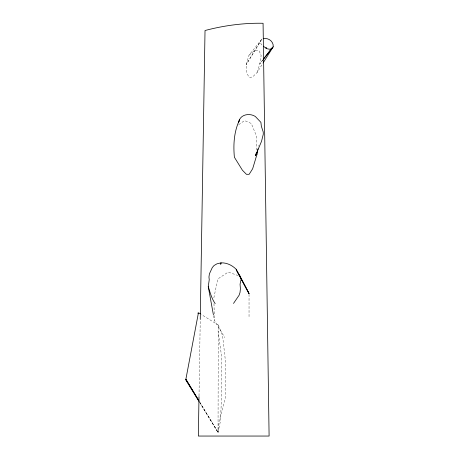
<?xml version="1.0" encoding="UTF-8"?>
<svg xmlns="http://www.w3.org/2000/svg" width="459" height="459" viewBox="0 0 459 459"><rect width="100%" height="100%" fill="white"/><g stroke="black" fill="none" stroke-linecap="round" stroke-linejoin="round"><path stroke-width="0.34" stroke-dasharray="2.29 1.72" d="M199.011 395.91L200.256 319.223M218.3 325.041L222.546 335.512L225.822 364.326L225.312 398.337L218.3 424.317L218.031 432.498L218.3 325.041L201.455 314.576M261.923 39.084L248.881 55.378L246.225 64.581L246.879 72.901L248.68 76.768L250.149 77.571L252.915 76.664L257.183 72.396L262.772 63.462M258.342 146.306L258.589 145.469M257.183 72.396L259.811 63.853L261.154 55.55L259.065 50.674L255.009 50.151L248.881 55.378M261.418 39.64L246.225 64.581L261.096 40.49M262.789 59.974L259.811 63.853L262.852 59.968M238.674 124.699L244.544 120.585L251.28 123.46L256.822 136.88L256.822 150.047M238.238 275.635L228.243 272.078L217.773 278.986L213.825 298.006L213.865 299.406M261.911 44.988L261.051 43.903L260.167 41.138M199.527 402.256L218.14 432.498L199.596 401.895M213.533 315.522L214.439 320.451L224.841 337.6M199.545 401.935L218.031 432.498L220.383 421.408L221.76 393.661L221.76 357.636L218.031 330.79M213.98 303.617L214.439 320.451M249.036 294.288L249.036 317.37"/><path stroke-width="0.69" d="M221.037 262.864L220.75 264.195L221.037 262.864C226.757 262.582 232.168 265.302 236.161 269.249L249.036 293.594L242.57 281.637M198.999 396.628L198.357 436.05L269.1 436.05L263.07 23.277C243.643 22.87 223.803 25.543 205.024 30.518L200.256 319.223M263.145 62.872L273.208 46.795C273.771 41.511 268.297 37.42 263.271 38.722M213.406 314.817L208.254 286.646L209.241 279.732L208.954 276.972L209.407 273.851L212.305 267.534L214.078 265.497L216.958 263.827L220.762 262.921M238.399 122.57L239.684 119.679C233.998 131.285 233.195 144.533 234.383 157.23L242.415 170.22L246.426 174.311L249.151 174.311L252.651 168.763L256.822 154.895L257.958 148.836M266.157 48.252L266.145 47.696L266.157 48.252L267.666 48.901L269.777 49.245L271.493 48.763L273.208 46.795M256.483 152.394L255.451 155.773L261.538 141.297L263.288 134.223L263.236 131.997L261.349 126.219L260.896 122.346L255.324 116.477C249.679 112.816 240.344 114.274 238.778 121.71M263.305 46.175L266.048 48.206M233.499 303.439L239.105 295.223L240.04 292.377L240.413 288.7L240.057 284.224L241.176 279.118L239.678 275.509L237.125 271.567L236.161 269.249M263.214 59.418L272.141 47.782M263.288 59.412L271.975 48.315M197.772 313.101L198.317 313.417M200.256 313.83L198.449 312.705L185.757 379.88L199.16 401.654M215.185 303.623C211.668 298.643 210.113 292.406 208.254 286.646M185.866 379.312L198.804 400.713M185.878 379.249L198.856 400.673M237.125 271.567L239.168 275.343M239.85 276.599L241.887 280.374M239.678 275.509L249.036 293.594M256.822 152.124L256.822 154.895"/></g></svg>
